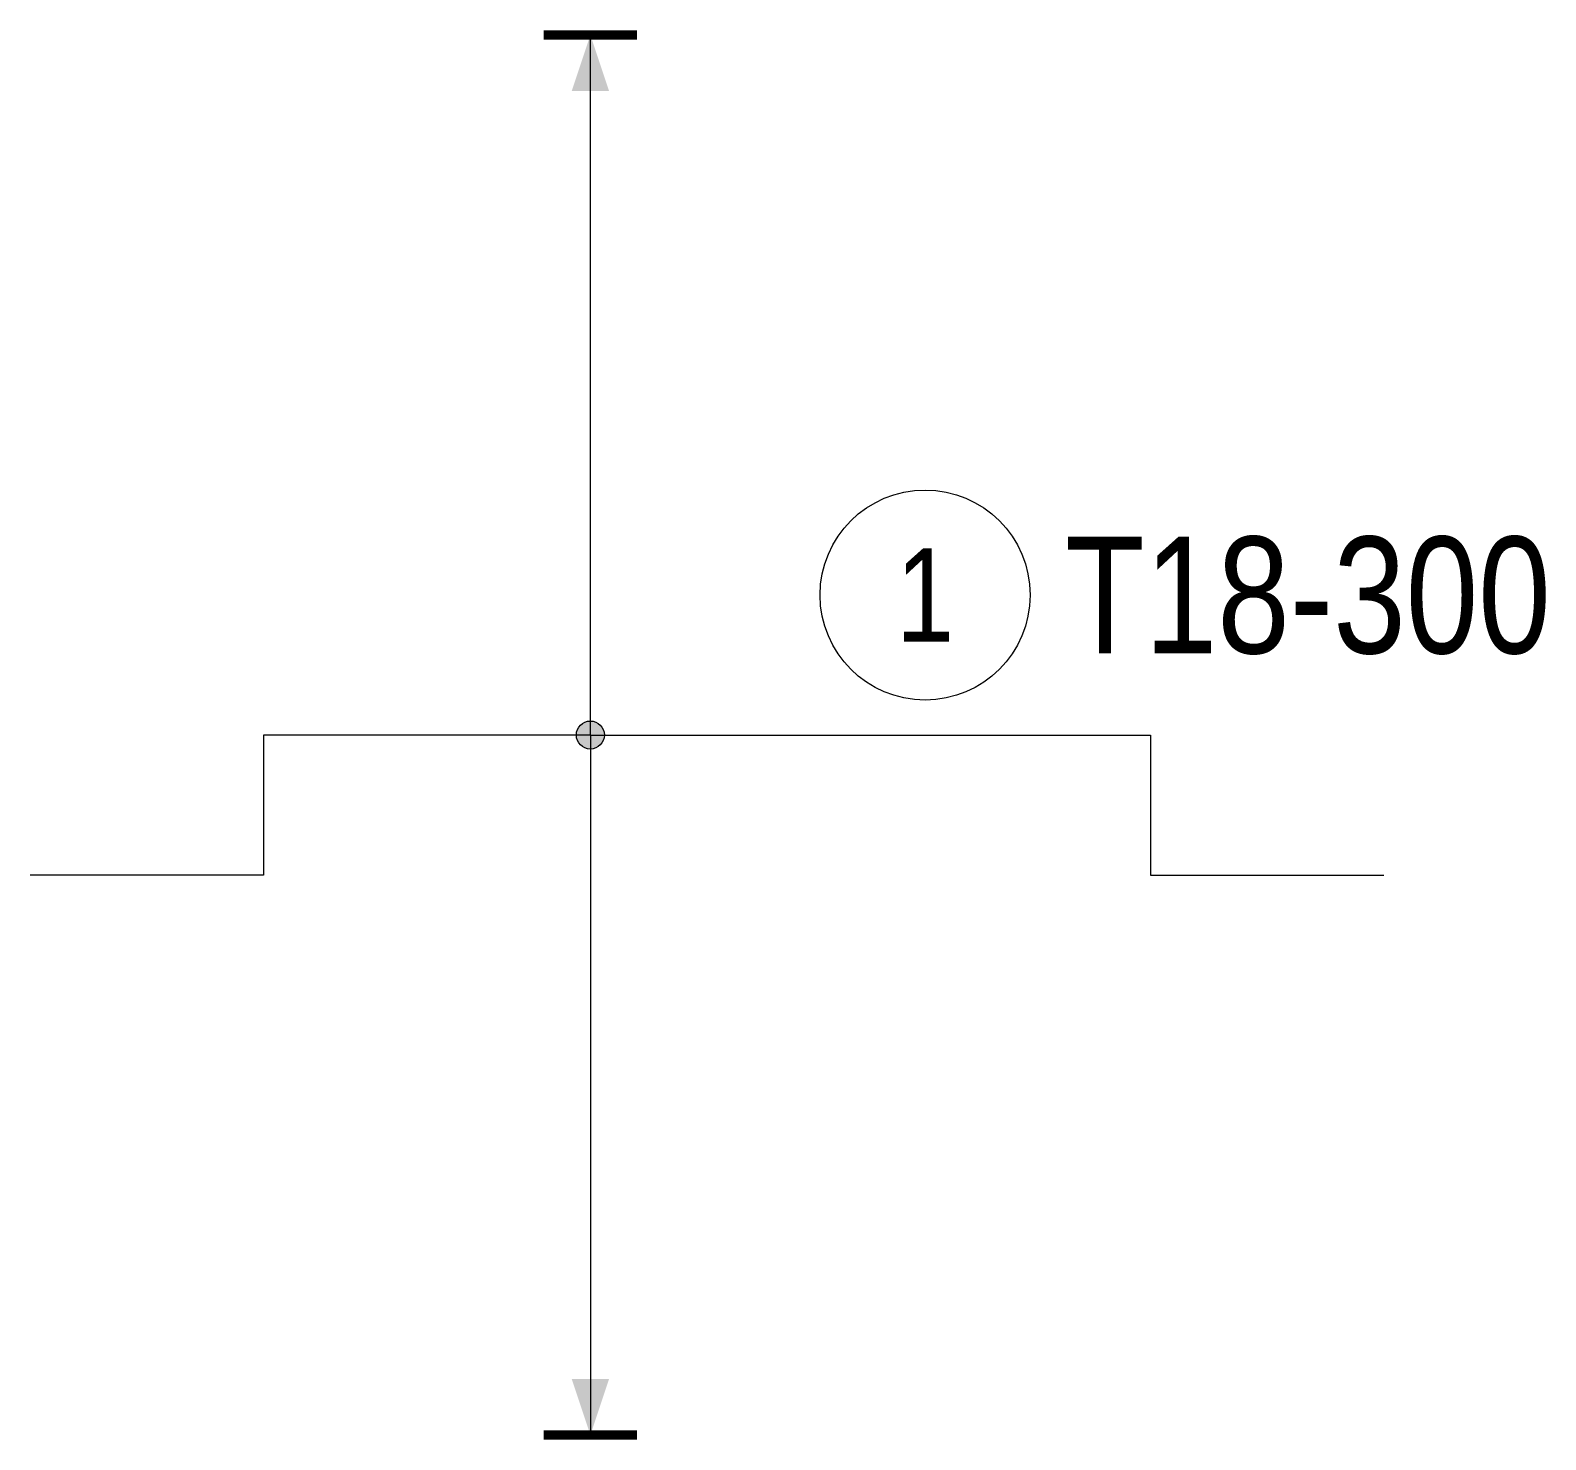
# Model space of a CAD drawing. Header units: millimetres. Extents: x 10683 to 839928, y -5039 to 401529.
# Drawn here: x 839895.87 to 839928.34, y 401498.32 to 401528.52 of the extents above; entities that cross this region are included whole.
import ezdxf
from ezdxf.enums import TextEntityAlignment as Align

# ---------------------------------------------------------------- set-up
doc = ezdxf.new("R2010")
doc.units = ezdxf.units.MM
doc.header["$MEASUREMENT"] = 0
for name, color, linetype, lineweight in [('$1$NDC_S_VN TEXT', 7, 'Continuous', 20), ('kata_dim', 8, 'Continuous', 5), ('kata_text', 7, 'Continuous', 30)]:
    doc.layers.add(name, color=color, linetype=linetype, lineweight=lineweight)
doc.styles.add('kata_text', font='arial.ttf', dxfattribs={"width": 0.8})

# ---------------------------------------------------------------- blocks, each defined once
blk = doc.blocks.new('Bo tri thep san')
h = blk.add_hatch(color=6)
edge = h.paths.add_edge_path()
edge.add_arc((0, 0), 0.3, 0, 360)
for p, q in [((0, 0), (-7, 0)), ((-7, 0), (-7, -3)), ((0, 0), (12, 0)), ((12, 0), (12, -3)), ((-7, -3), (-12, -3)), ((12, -3), (17, -3))]:
    blk.add_line(p, q)
at = {"layer": 'kata_dim', "color": 6}
for q in [(0, 15), (0, -15)]:
    blk.add_line((0, 0), q, dxfattribs=at)
for points in [[(-1, 15, 0.2, 0.2, 0), (1, 15, 0, 0, 0)], [(-1, -15, 0.2, 0.2, 0), (1, -15, 0, 0, 0)]]:
    blk.add_lwpolyline(points, format="xyseb", dxfattribs=at)
at = {"layer": 'kata_dim'}
blk.add_circle((7.172, 3), 2.25, dxfattribs=at)
at = {"layer": 'kata_dim', "color": 6}
blk.add_circle((0, 0), 0.3, dxfattribs=at)
for points in [[(-0.4, 13.8), (0, 15), (0.4, 13.8)], [(-0.4, -13.8), (0, -15), (0.4, -13.8)]]:
    blk.add_solid(points, dxfattribs=at)
at = {"layer": 'kata_text', "color": 3, "style": 'kata_text', "width": 0.8}
blk.add_attdef('DKT', (10.172, 1.75), '', height=2.5, dxfattribs=at)
at = {"layer": 'kata_text', "style": 'kata_text', "width": 0.8}
blk.add_attdef('KHT', text='', height=2, dxfattribs=at).set_placement((7.172, 3), align=Align.MIDDLE_CENTER)

msp = doc.modelspace()

# ---------------------------------------------------------------- block references
at = {"layer": '$1$NDC_S_VN TEXT'}
msp.add_blockref('Bo tri thep san', (839907.873, 401513.418), dxfattribs=at).add_auto_attribs({'KHT': '1', 'DKT': 'T18-300'})

doc.saveas('drawing.dxf')
